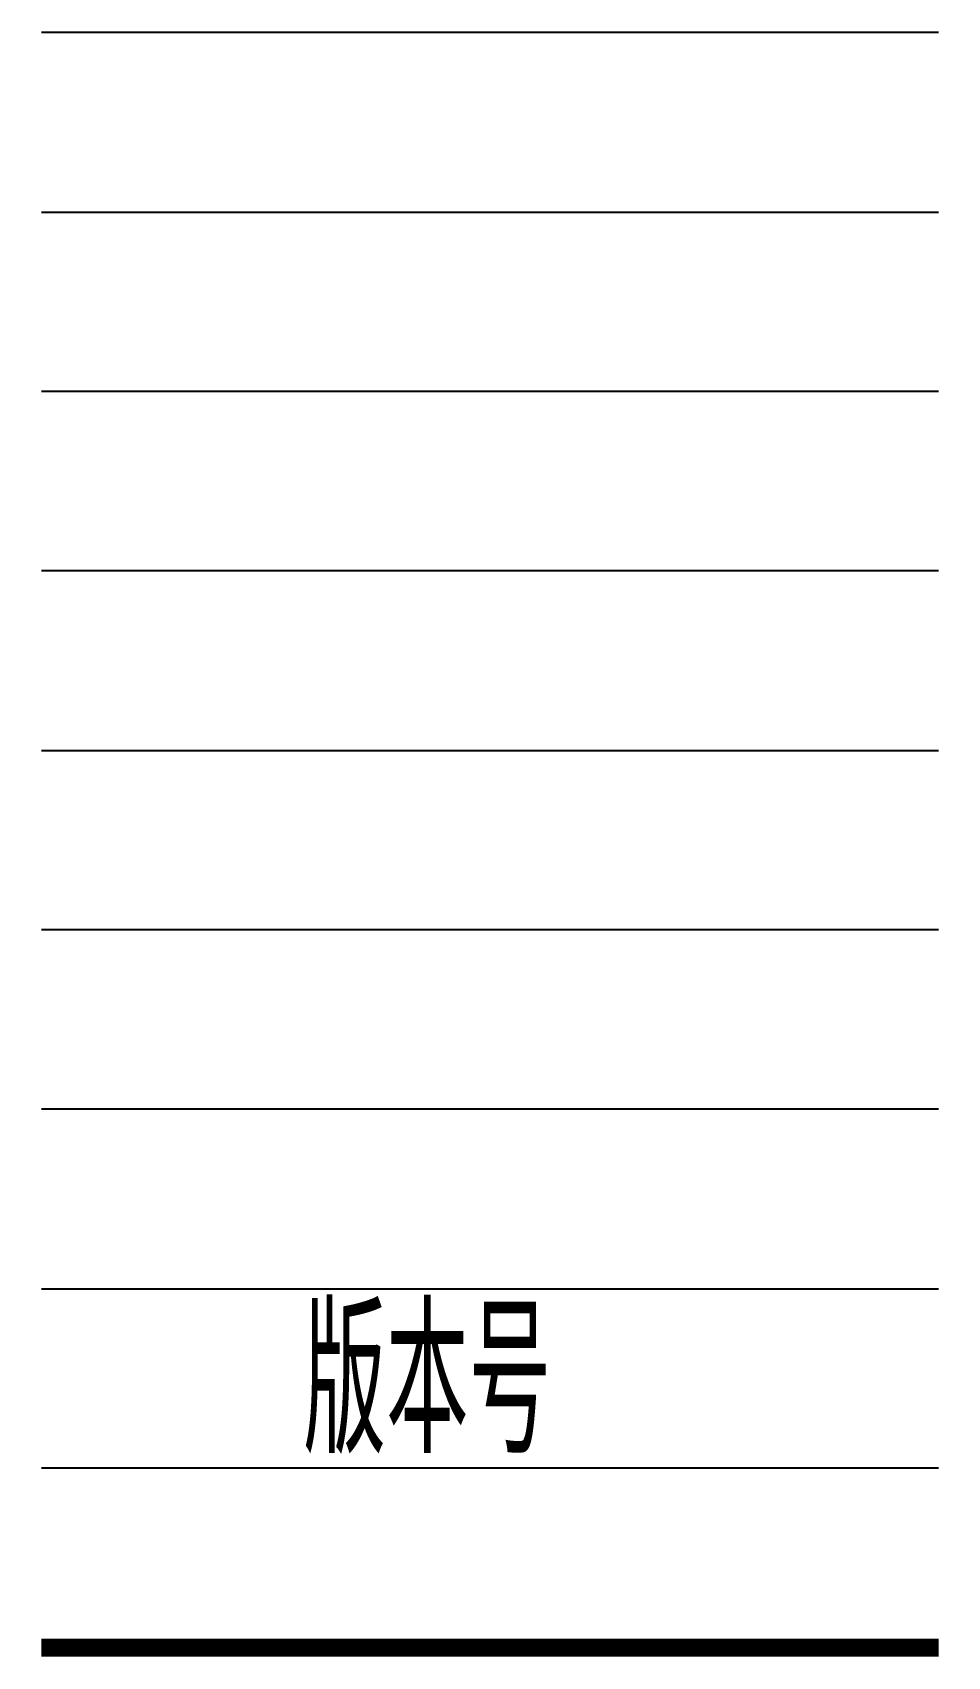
# Model space of a CAD drawing. Header units: inches. Extents: x -25.1 to 0.4, y -0.3 to 44.9.
import ezdxf

# ---------------------------------------------------------------- set-up
doc = ezdxf.new("R2010")
doc.units = ezdxf.units.IN
doc.header["$MEASUREMENT"] = 0
doc.styles.add('L', font='ROMANC.shx', dxfattribs={"width": 0.8, "bigfont": 'gbcbig.shx'})

msp = doc.modelspace()

# ---------------------------------------------------------------- linework, layer by layer
for p, q in [((0.136, 44.932), (-24.864, 44.932)), ((0.136, 39.916), (-24.864, 39.916)), ((0.136, 34.932), (-24.864, 34.932)), ((0.136, 29.932), (-24.864, 29.932)), ((0.136, 24.916), (-24.864, 24.916)), ((0.136, 19.932), (-24.864, 19.932)), ((0.136, 14.932), (-24.864, 14.932)), ((0.136, 9.916), (-24.864, 9.916)), ((0.136, 4.932), (-24.864, 4.932))]:
    msp.add_line(p, q)
at = {"const_width": 0.5}
msp.add_lwpolyline([(0.136, -0.066), (-24.864, -0.066)], dxfattribs=at)

# ---------------------------------------------------------------- texts
at = {"style": 'L', "width": 0.8}
msp.add_text('版本号', height=4, dxfattribs=at).set_placement((-17.566, 5.351))

doc.saveas('drawing.dxf')
